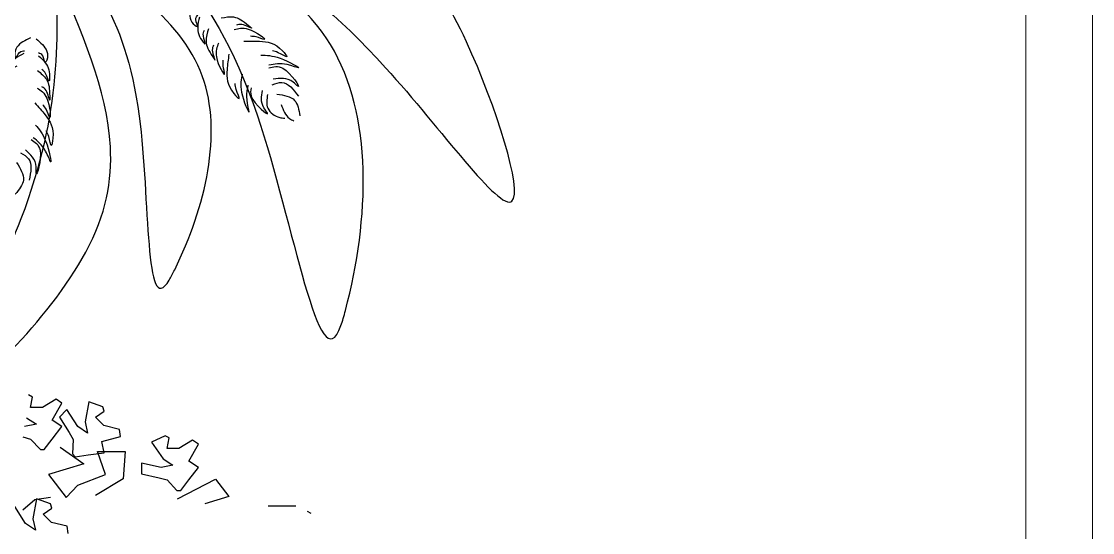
# Model space of a CAD drawing. Header units: metres. Extents: x -1655 to 449, y 40 to 361.
# Drawn here: x 192.07 to 192.871, y 60.177 to 60.559 of the extents above; entities that cross this region are included whole.
import ezdxf

# ---------------------------------------------------------------- set-up
doc = ezdxf.new("R2010")
doc.units = ezdxf.units.M
doc.header["$MEASUREMENT"] = 0
doc.layers.add('Layer5', color=31, linetype='Continuous', lineweight=9)
doc.layers.add('paisajismo', color=7, linetype='Continuous')

# ---------------------------------------------------------------- blocks, each defined once
blk = doc.blocks.new('A$C69E264B5')
at = {"layer": 'paisajismo', "color": 82}
for points in [[(1.0575, 0.9159), (1.3777, 0.5045), (1.5302, 0.1217), (1.5383, 0.1492), (1.5111, 0.6323), (1.0797, 0.9003)], [(1.1338, 0.9182), (1.6113, 0.5903), (1.841, 0.3477), (1.7581, 0.6376), (1.5477, 0.883), (1.1626, 0.9093)], [(0.992, 0.8454), (1.1634, 0.5024), (1.218, 0.2044), (1.2279, 0.2231), (1.2781, 0.5753), (1.0058, 0.8309)], [(1.0106, 0.7905), (0.9485, 0.3159), (0.8273, 0.0004), (1.0664, 0.2553), (1.111, 0.4465), (1.0117, 0.7634)]]:
    blk.add_spline(points, degree=3, dxfattribs=at)
at = {"layer": 'paisajismo', "color": 240}
for points in [[(1.2592, 0.71), (1.2554, 0.6951), (1.2646, 0.6675), (1.2687, 0.6654), (1.2663, 0.678), (1.27, 0.6867)], [(1.2727, 0.6822), (1.2698, 0.6647), (1.2796, 0.6367), (1.2827, 0.6334), (1.28, 0.6485), (1.2819, 0.6584)], [(1.3125, 0.6809), (1.3348, 0.6826), (1.362, 0.6673), (1.3673, 0.6626), (1.3498, 0.6688), (1.3402, 0.6675)], [(1.3361, 0.6596), (1.3616, 0.6605), (1.3906, 0.6419), (1.3759, 0.6464), (1.3658, 0.6474)], [(0.9656, 0.6445), (0.9519, 0.6375), (0.9371, 0.6125), (0.9381, 0.608), (0.9461, 0.6181), (0.9552, 0.621)], [(0.9759, 0.6426), (0.9875, 0.6323), (0.9954, 0.6043), (0.9932, 0.6003), (0.9881, 0.6121), (0.9801, 0.6172)], [(1.2893, 0.6611), (1.2849, 0.6391), (1.297, 0.6103), (1.301, 0.6044), (1.2968, 0.6225), (1.2993, 0.632)], [(1.3077, 0.6351), (1.3037, 0.6099), (1.3187, 0.5789), (1.3161, 0.594), (1.3163, 0.6042)], [(1.3538, 0.6385), (1.3823, 0.6386), (1.4237, 0.6212), (1.4318, 0.6103), (1.4162, 0.6177), (1.4056, 0.621)], [(0.9535, 0.6161), (0.9383, 0.6068), (0.9236, 0.581), (0.9232, 0.5765), (0.9329, 0.5884), (0.9415, 0.5935)], [(0.9804, 0.612), (0.9927, 0.5992), (1.0004, 0.5705), (0.9996, 0.566), (0.9933, 0.58), (0.9862, 0.5871)], [(1.3265, 0.6151), (1.323, 0.5868), (1.3355, 0.5436), (1.3453, 0.5343), (1.3398, 0.5506), (1.3378, 0.5616)], [(1.3847, 0.613), (1.4197, 0.6075), (1.4534, 0.5899), (1.4325, 0.5959), (1.3993, 0.5948)], [(0.9786, 0.5852), (0.9946, 0.5694), (1.0008, 0.5389), (1.0008, 0.5318), (0.994, 0.5491), (0.9867, 0.5555)], [(1.3991, 0.5899), (1.4246, 0.5893), (1.4518, 0.5565), (1.443, 0.5642), (1.407, 0.5696)], [(1.3508, 0.5789), (1.3495, 0.5459), (1.363, 0.5104), (1.3595, 0.5318), (1.3605, 0.5525), (1.3616, 0.5586)], [(0.978, 0.5533), (0.9955, 0.5348), (1.0005, 0.5006), (0.9942, 0.5147), (0.9883, 0.523)], [(1.3669, 0.554), (1.367, 0.5389), (1.3964, 0.508), (1.3898, 0.5176), (1.3877, 0.5487)], [(1.4052, 0.5593), (1.4228, 0.5634), (1.4527, 0.5386)], [(0.9737, 0.5262), (0.9925, 0.5048), (1.0065, 0.4621), (1.0036, 0.4488), (0.9989, 0.4654), (0.9945, 0.4756)], [(1.3967, 0.5419), (1.3973, 0.5166), (1.4188, 0.4998), (1.4279, 0.4988)], [(1.4138, 0.5424), (1.4458, 0.531), (1.4553, 0.503)], [(1.4215, 0.5233), (1.4366, 0.498), (1.4444, 0.4938)], [(0.9748, 0.4861), (0.9936, 0.4561), (1.0024, 0.4191), (0.9932, 0.4388), (0.9706, 0.4631)], [(0.9668, 0.4601), (0.9831, 0.4404), (0.9761, 0.3984), (0.9762, 0.4101), (0.9566, 0.4408)], [(0.9477, 0.4354), (0.9623, 0.4249), (0.9632, 0.386)], [(0.9406, 0.4178), (0.953, 0.3862), (0.9381, 0.3606)]]:
    blk.add_spline(points, degree=3, dxfattribs=at)
blk = doc.blocks.new('A$C78ED2221')
at = {"layer": 'paisajismo', "color": 86}
for p, q in [((1.3266, 2.6002), (1.3185, 2.6046)), ((1.3225, 2.5788), (1.3266, 2.6002)), ((1.3748, 2.596), (1.3467, 2.5788)), ((1.3667, 2.5529), (1.3868, 2.5874)), ((1.3868, 2.5874), (1.3748, 2.596)), ((1.4416, 2.5906), (1.4343, 2.5492)), ((1.4706, 2.5798), (1.4416, 2.5906)), ((1.3467, 2.5788), (1.3225, 2.5788)), ((1.397, 2.5744), (1.3818, 2.5592)), ((1.4192, 2.5399), (1.397, 2.5744)), ((1.4552, 2.5588), (1.4732, 2.5711)), ((1.4732, 2.5711), (1.4706, 2.5798)), ((1.3346, 2.5443), (1.3104, 2.54)), ((1.3145, 2.5573), (1.3346, 2.5443)), ((1.3868, 2.54), (1.3667, 2.5529)), ((1.3818, 2.5592), (1.4013, 2.5275)), ((1.4343, 2.5492), (1.4394, 2.5259)), ((1.4723, 2.5417), (1.4552, 2.5588)), ((1.3667, 2.5142), (1.3868, 2.54)), ((1.4013, 2.5275), (1.4095, 2.5131)), ((1.4394, 2.5259), (1.4192, 2.5399)), ((1.5043, 2.534), (1.4723, 2.5417)), ((1.5067, 2.5194), (1.5043, 2.534)), ((1.598, 2.5207), (1.5699, 2.5078)), ((1.606, 2.5164), (1.598, 2.5207)), ((1.3065, 2.5185), (1.3225, 2.5142)), ((1.3225, 2.5142), (1.3426, 2.4927)), ((1.3506, 2.4927), (1.3667, 2.5142)), ((1.4095, 2.5131), (1.4085, 2.4837)), ((1.4682, 2.5093), (1.5067, 2.5194)), ((1.4732, 2.4859), (1.4682, 2.5093)), ((1.5699, 2.5078), (1.5939, 2.4734)), ((1.602, 2.495), (1.606, 2.5164)), ((1.6542, 2.5121), (1.6261, 2.495)), ((1.6461, 2.4691), (1.6662, 2.5036)), ((1.6662, 2.5036), (1.6542, 2.5121)), ((1.3426, 2.4927), (1.3506, 2.4927)), ((1.3834, 2.4976), (1.4315, 2.4631)), ((1.4085, 2.4837), (1.4142, 2.478)), ((1.4142, 2.478), (1.4408, 2.4819)), ((1.4408, 2.4819), (1.4732, 2.4859)), ((1.4596, 2.489), (1.5159, 2.489)), ((1.4758, 2.4416), (1.4596, 2.489)), ((1.5159, 2.489), (1.5119, 2.433)), ((1.6261, 2.495), (1.602, 2.495)), ((1.4315, 2.4631), (1.3592, 2.4416)), ((1.5899, 2.4561), (1.5498, 2.4648)), ((1.5498, 2.4648), (1.5498, 2.4433)), ((1.614, 2.4605), (1.5899, 2.4561)), ((1.5939, 2.4734), (1.614, 2.4605)), ((1.6662, 2.4561), (1.6461, 2.4691)), ((1.6461, 2.4304), (1.6662, 2.4561)), ((1.5119, 2.433), (1.4557, 2.3986)), ((1.5498, 2.4433), (1.5859, 2.4347)), ((1.5859, 2.4347), (1.602, 2.4304)), ((1.602, 2.4304), (1.6221, 2.4088)), ((1.6234, 2.3921), (1.7013, 2.4323)), ((1.6301, 2.4088), (1.6461, 2.4304)), ((1.7013, 2.4323), (1.7281, 2.3969)), ((1.3347, 2.3921), (1.3274, 2.3508)), ((1.3637, 2.3814), (1.3347, 2.3921)), ((1.6221, 2.4088), (1.6301, 2.4088)), ((1.7281, 2.3969), (1.6793, 2.3814)), ((1.3123, 2.3415), (1.2901, 2.376)), ((1.3483, 2.3604), (1.3663, 2.3727)), ((1.3663, 2.3727), (1.3637, 2.3814)), ((1.809, 2.3772), (1.8652, 2.3772)), ((1.3274, 2.3508), (1.3325, 2.3274)), ((1.3654, 2.3433), (1.3483, 2.3604)), ((1.8969, 2.3619), (1.8889, 2.3662)), ((1.3325, 2.3274), (1.3123, 2.3415)), ((1.3974, 2.3356), (1.3654, 2.3433)), ((1.3998, 2.321), (1.3974, 2.3356))]:
    blk.add_line(p, q, dxfattribs=at)
at = {"layer": 'paisajismo', "color": 64}
for p, q in [((1.3592, 2.4416), (1.3954, 2.3943)), ((1.4195, 2.4201), (1.4758, 2.4416)), ((1.3954, 2.3943), (1.4195, 2.4201)), ((1.3311, 2.39), (1.3071, 2.3685)), ((1.3633, 2.3943), (1.3311, 2.39))]:
    blk.add_line(p, q, dxfattribs=at)

msp = doc.modelspace()

# ---------------------------------------------------------------- linework, layer by layer
at = {"layer": 'Layer5'}
for p, q in [((192.8714, 62.65783), (192.8714, 52.62867)), ((192.8214, 62.61705), (192.8214, 52.57867))]:
    msp.add_line(p, q, dxfattribs=at)

# ---------------------------------------------------------------- block references
for name, p, xscale, yscale, zscale in [('A$C69E264B5', (191.67908, 60.28165), 0.4116686811996449, 0.4116686811996449, 0.4116686811996449), ('A$C78ED2221', (191.59302, 59.3273), 0.365719179165578, 0.365719179165578, 0.365719179165578)]:
    msp.add_blockref(name, p, dxfattribs=dict(xscale=xscale, yscale=yscale, zscale=zscale))

doc.saveas('drawing.dxf')
